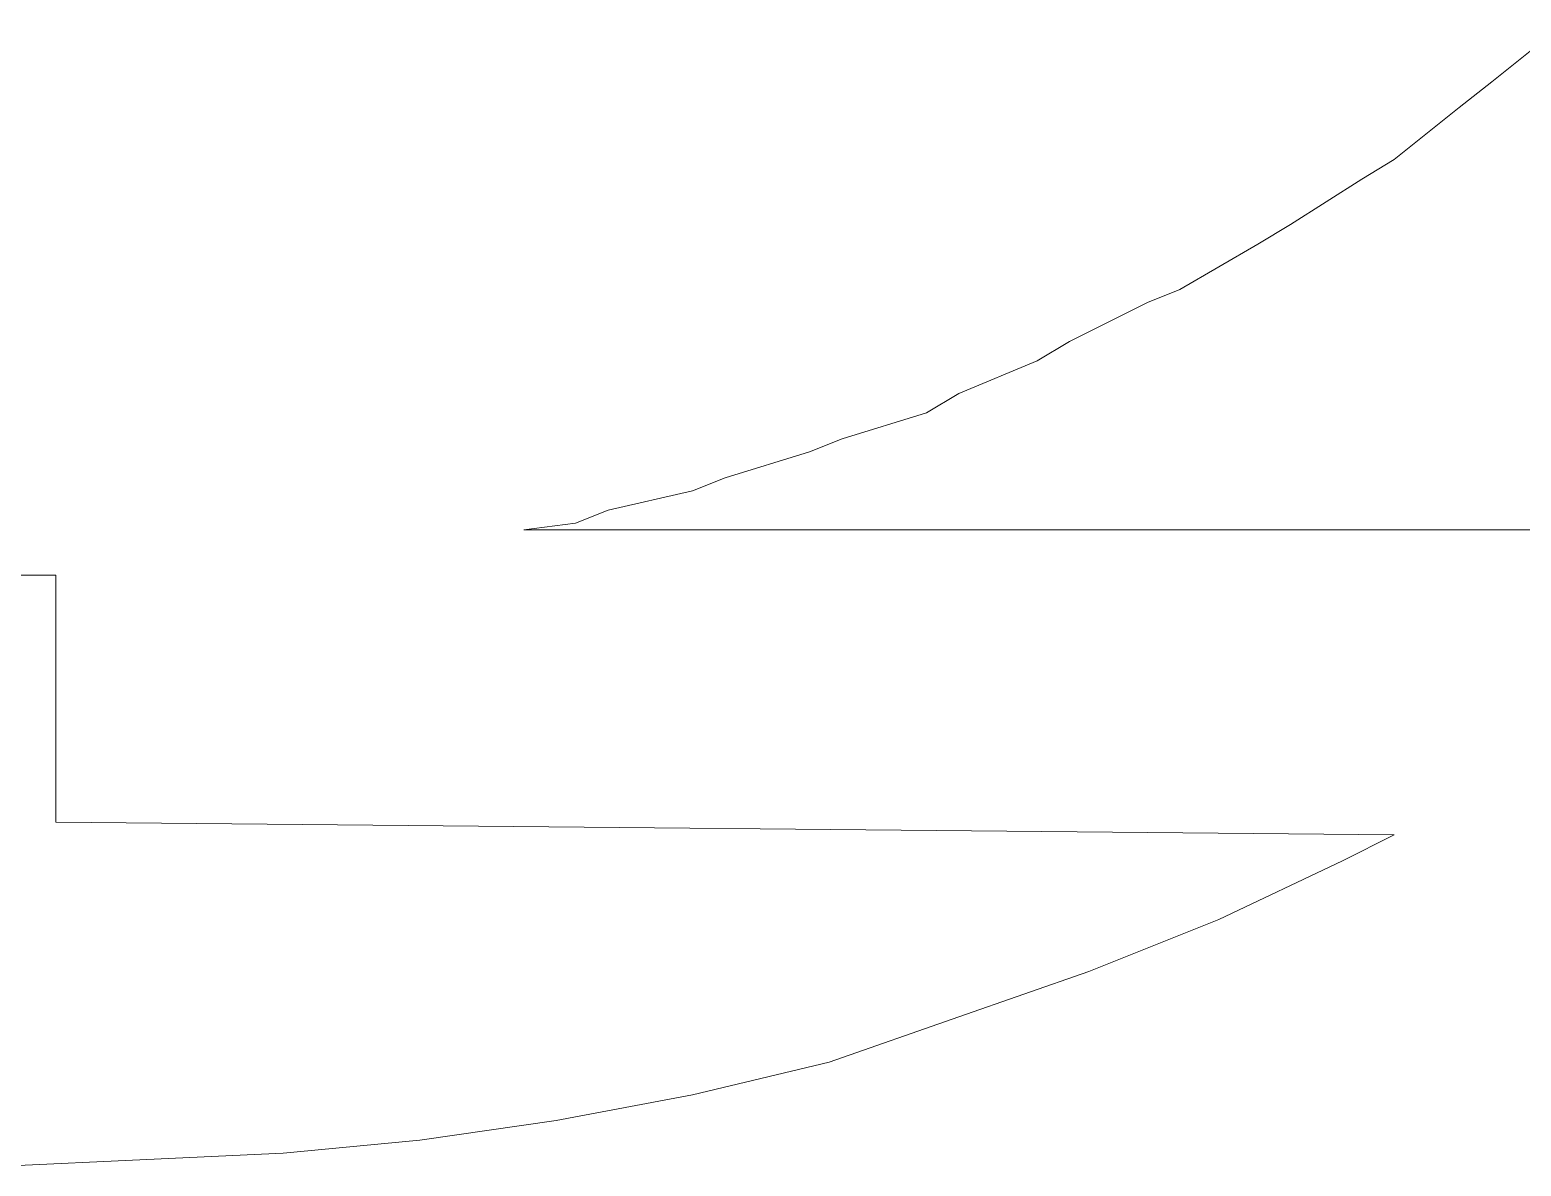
# Model space of a CAD drawing. Header units: centimetres. Extents: x -10.4 to 10.4, y -10.8 to 7.6.
# Drawn here: x 2.615 to 3.914, y -10.761 to -9.771 of the extents above; entities that cross this region are included whole.
import ezdxf
from ezdxf.lldxf.tags import DXFTag

# ---------------------------------------------------------------- set-up
doc = ezdxf.new("R2010")
doc.units = ezdxf.units.CM
doc.header["$MEASUREMENT"] = 0
doc.layers.add('layer 1', color=7, linetype='Continuous')
tags = doc.linetypes.add('New Line1125', pattern=[0.2, 0.1, -0.1]).pattern_tags.tags
tags[6:7] = [DXFTag(74, 4), DXFTag(75, 0), DXFTag(340, '0'), DXFTag(46, 1.0), DXFTag(50, 0.0), DXFTag(44, 0.0), DXFTag(45, 0.0)]
tags[4:5] = [DXFTag(74, 4), DXFTag(75, 0), DXFTag(340, '0'), DXFTag(46, 1.0), DXFTag(50, 0.0), DXFTag(44, 0.0), DXFTag(45, 0.0)]
tags = doc.linetypes.add('New Line1126', pattern=[0.2, 0.1, -0.1]).pattern_tags.tags
tags[6:7] = [DXFTag(74, 4), DXFTag(75, 0), DXFTag(340, '0'), DXFTag(46, 1.0), DXFTag(50, 0.0), DXFTag(44, 0.0), DXFTag(45, 0.0)]
tags[4:5] = [DXFTag(74, 4), DXFTag(75, 0), DXFTag(340, '0'), DXFTag(46, 1.0), DXFTag(50, 0.0), DXFTag(44, 0.0), DXFTag(45, 0.0)]
tags = doc.linetypes.add('New Line1127', pattern=[0.2, 0.1, -0.1]).pattern_tags.tags
tags[6:7] = [DXFTag(74, 4), DXFTag(75, 0), DXFTag(340, '0'), DXFTag(46, 1.0), DXFTag(50, 0.0), DXFTag(44, 0.0), DXFTag(45, 0.0)]
tags[4:5] = [DXFTag(74, 4), DXFTag(75, 0), DXFTag(340, '0'), DXFTag(46, 1.0), DXFTag(50, 0.0), DXFTag(44, 0.0), DXFTag(45, 0.0)]
tags = doc.linetypes.add('New Line1128', pattern=[0.2, 0.1, -0.1]).pattern_tags.tags
tags[6:7] = [DXFTag(74, 4), DXFTag(75, 0), DXFTag(340, '0'), DXFTag(46, 1.0), DXFTag(50, 0.0), DXFTag(44, 0.0), DXFTag(45, 0.0)]
tags[4:5] = [DXFTag(74, 4), DXFTag(75, 0), DXFTag(340, '0'), DXFTag(46, 1.0), DXFTag(50, 0.0), DXFTag(44, 0.0), DXFTag(45, 0.0)]
tags = doc.linetypes.add('New Line1129', pattern=[0.2, 0.1, -0.1]).pattern_tags.tags
tags[6:7] = [DXFTag(74, 4), DXFTag(75, 0), DXFTag(340, '0'), DXFTag(46, 1.0), DXFTag(50, 0.0), DXFTag(44, 0.0), DXFTag(45, 0.0)]
tags[4:5] = [DXFTag(74, 4), DXFTag(75, 0), DXFTag(340, '0'), DXFTag(46, 1.0), DXFTag(50, 0.0), DXFTag(44, 0.0), DXFTag(45, 0.0)]
tags = doc.linetypes.add('New Line1130', pattern=[0.2, 0.1, -0.1]).pattern_tags.tags
tags[6:7] = [DXFTag(74, 4), DXFTag(75, 0), DXFTag(340, '0'), DXFTag(46, 1.0), DXFTag(50, 0.0), DXFTag(44, 0.0), DXFTag(45, 0.0)]
tags[4:5] = [DXFTag(74, 4), DXFTag(75, 0), DXFTag(340, '0'), DXFTag(46, 1.0), DXFTag(50, 0.0), DXFTag(44, 0.0), DXFTag(45, 0.0)]
tags = doc.linetypes.add('New Line1131', pattern=[0.2, 0.1, -0.1]).pattern_tags.tags
tags[6:7] = [DXFTag(74, 4), DXFTag(75, 0), DXFTag(340, '0'), DXFTag(46, 1.0), DXFTag(50, 0.0), DXFTag(44, 0.0), DXFTag(45, 0.0)]
tags[4:5] = [DXFTag(74, 4), DXFTag(75, 0), DXFTag(340, '0'), DXFTag(46, 1.0), DXFTag(50, 0.0), DXFTag(44, 0.0), DXFTag(45, 0.0)]
tags = doc.linetypes.add('New Line1132', pattern=[0.2, 0.1, -0.1]).pattern_tags.tags
tags[6:7] = [DXFTag(74, 4), DXFTag(75, 0), DXFTag(340, '0'), DXFTag(46, 1.0), DXFTag(50, 0.0), DXFTag(44, 0.0), DXFTag(45, 0.0)]
tags[4:5] = [DXFTag(74, 4), DXFTag(75, 0), DXFTag(340, '0'), DXFTag(46, 1.0), DXFTag(50, 0.0), DXFTag(44, 0.0), DXFTag(45, 0.0)]
tags = doc.linetypes.add('New Line1133', pattern=[0.2, 0.1, -0.1]).pattern_tags.tags
tags[6:7] = [DXFTag(74, 4), DXFTag(75, 0), DXFTag(340, '0'), DXFTag(46, 1.0), DXFTag(50, 0.0), DXFTag(44, 0.0), DXFTag(45, 0.0)]
tags[4:5] = [DXFTag(74, 4), DXFTag(75, 0), DXFTag(340, '0'), DXFTag(46, 1.0), DXFTag(50, 0.0), DXFTag(44, 0.0), DXFTag(45, 0.0)]
tags = doc.linetypes.add('New Line1134', pattern=[0.2, 0.1, -0.1]).pattern_tags.tags
tags[6:7] = [DXFTag(74, 4), DXFTag(75, 0), DXFTag(340, '0'), DXFTag(46, 1.0), DXFTag(50, 0.0), DXFTag(44, 0.0), DXFTag(45, 0.0)]
tags[4:5] = [DXFTag(74, 4), DXFTag(75, 0), DXFTag(340, '0'), DXFTag(46, 1.0), DXFTag(50, 0.0), DXFTag(44, 0.0), DXFTag(45, 0.0)]
tags = doc.linetypes.add('New Line1135', pattern=[0.2, 0.1, -0.1]).pattern_tags.tags
tags[6:7] = [DXFTag(74, 4), DXFTag(75, 0), DXFTag(340, '0'), DXFTag(46, 1.0), DXFTag(50, 0.0), DXFTag(44, 0.0), DXFTag(45, 0.0)]
tags[4:5] = [DXFTag(74, 4), DXFTag(75, 0), DXFTag(340, '0'), DXFTag(46, 1.0), DXFTag(50, 0.0), DXFTag(44, 0.0), DXFTag(45, 0.0)]
tags = doc.linetypes.add('New Line1136', pattern=[0.2, 0.1, -0.1]).pattern_tags.tags
tags[6:7] = [DXFTag(74, 4), DXFTag(75, 0), DXFTag(340, '0'), DXFTag(46, 1.0), DXFTag(50, 0.0), DXFTag(44, 0.0), DXFTag(45, 0.0)]
tags[4:5] = [DXFTag(74, 4), DXFTag(75, 0), DXFTag(340, '0'), DXFTag(46, 1.0), DXFTag(50, 0.0), DXFTag(44, 0.0), DXFTag(45, 0.0)]
tags = doc.linetypes.add('New Line1137', pattern=[0.2, 0.1, -0.1]).pattern_tags.tags
tags[6:7] = [DXFTag(74, 4), DXFTag(75, 0), DXFTag(340, '0'), DXFTag(46, 1.0), DXFTag(50, 0.0), DXFTag(44, 0.0), DXFTag(45, 0.0)]
tags[4:5] = [DXFTag(74, 4), DXFTag(75, 0), DXFTag(340, '0'), DXFTag(46, 1.0), DXFTag(50, 0.0), DXFTag(44, 0.0), DXFTag(45, 0.0)]
tags = doc.linetypes.add('New Line1138', pattern=[0.2, 0.1, -0.1]).pattern_tags.tags
tags[6:7] = [DXFTag(74, 4), DXFTag(75, 0), DXFTag(340, '0'), DXFTag(46, 1.0), DXFTag(50, 0.0), DXFTag(44, 0.0), DXFTag(45, 0.0)]
tags[4:5] = [DXFTag(74, 4), DXFTag(75, 0), DXFTag(340, '0'), DXFTag(46, 1.0), DXFTag(50, 0.0), DXFTag(44, 0.0), DXFTag(45, 0.0)]
tags = doc.linetypes.add('New Line1139', pattern=[0.2, 0.1, -0.1]).pattern_tags.tags
tags[6:7] = [DXFTag(74, 4), DXFTag(75, 0), DXFTag(340, '0'), DXFTag(46, 1.0), DXFTag(50, 0.0), DXFTag(44, 0.0), DXFTag(45, 0.0)]
tags[4:5] = [DXFTag(74, 4), DXFTag(75, 0), DXFTag(340, '0'), DXFTag(46, 1.0), DXFTag(50, 0.0), DXFTag(44, 0.0), DXFTag(45, 0.0)]
tags = doc.linetypes.add('New Line1140', pattern=[0.2, 0.1, -0.1]).pattern_tags.tags
tags[6:7] = [DXFTag(74, 4), DXFTag(75, 0), DXFTag(340, '0'), DXFTag(46, 1.0), DXFTag(50, 0.0), DXFTag(44, 0.0), DXFTag(45, 0.0)]
tags[4:5] = [DXFTag(74, 4), DXFTag(75, 0), DXFTag(340, '0'), DXFTag(46, 1.0), DXFTag(50, 0.0), DXFTag(44, 0.0), DXFTag(45, 0.0)]
tags = doc.linetypes.add('New Line1141', pattern=[0.2, 0.1, -0.1]).pattern_tags.tags
tags[6:7] = [DXFTag(74, 4), DXFTag(75, 0), DXFTag(340, '0'), DXFTag(46, 1.0), DXFTag(50, 0.0), DXFTag(44, 0.0), DXFTag(45, 0.0)]
tags[4:5] = [DXFTag(74, 4), DXFTag(75, 0), DXFTag(340, '0'), DXFTag(46, 1.0), DXFTag(50, 0.0), DXFTag(44, 0.0), DXFTag(45, 0.0)]
tags = doc.linetypes.add('New Line1142', pattern=[0.2, 0.1, -0.1]).pattern_tags.tags
tags[6:7] = [DXFTag(74, 4), DXFTag(75, 0), DXFTag(340, '0'), DXFTag(46, 1.0), DXFTag(50, 0.0), DXFTag(44, 0.0), DXFTag(45, 0.0)]
tags[4:5] = [DXFTag(74, 4), DXFTag(75, 0), DXFTag(340, '0'), DXFTag(46, 1.0), DXFTag(50, 0.0), DXFTag(44, 0.0), DXFTag(45, 0.0)]
tags = doc.linetypes.add('New Line1143', pattern=[0.2, 0.1, -0.1]).pattern_tags.tags
tags[6:7] = [DXFTag(74, 4), DXFTag(75, 0), DXFTag(340, '0'), DXFTag(46, 1.0), DXFTag(50, 0.0), DXFTag(44, 0.0), DXFTag(45, 0.0)]
tags[4:5] = [DXFTag(74, 4), DXFTag(75, 0), DXFTag(340, '0'), DXFTag(46, 1.0), DXFTag(50, 0.0), DXFTag(44, 0.0), DXFTag(45, 0.0)]
tags = doc.linetypes.add('New Line1144', pattern=[0.2, 0.1, -0.1]).pattern_tags.tags
tags[6:7] = [DXFTag(74, 4), DXFTag(75, 0), DXFTag(340, '0'), DXFTag(46, 1.0), DXFTag(50, 0.0), DXFTag(44, 0.0), DXFTag(45, 0.0)]
tags[4:5] = [DXFTag(74, 4), DXFTag(75, 0), DXFTag(340, '0'), DXFTag(46, 1.0), DXFTag(50, 0.0), DXFTag(44, 0.0), DXFTag(45, 0.0)]
tags = doc.linetypes.add('New Line1163', pattern=[0.2, 0.1, -0.1]).pattern_tags.tags
tags[6:7] = [DXFTag(74, 4), DXFTag(75, 0), DXFTag(340, '0'), DXFTag(46, 1.0), DXFTag(50, 0.0), DXFTag(44, 0.0), DXFTag(45, 0.0)]
tags[4:5] = [DXFTag(74, 4), DXFTag(75, 0), DXFTag(340, '0'), DXFTag(46, 1.0), DXFTag(50, 0.0), DXFTag(44, 0.0), DXFTag(45, 0.0)]
tags = doc.linetypes.add('New Line1164', pattern=[0.2, 0.1, -0.1]).pattern_tags.tags
tags[6:7] = [DXFTag(74, 4), DXFTag(75, 0), DXFTag(340, '0'), DXFTag(46, 1.0), DXFTag(50, 0.0), DXFTag(44, 0.0), DXFTag(45, 0.0)]
tags[4:5] = [DXFTag(74, 4), DXFTag(75, 0), DXFTag(340, '0'), DXFTag(46, 1.0), DXFTag(50, 0.0), DXFTag(44, 0.0), DXFTag(45, 0.0)]
tags = doc.linetypes.add('New Line1165', pattern=[0.2, 0.1, -0.1]).pattern_tags.tags
tags[6:7] = [DXFTag(74, 4), DXFTag(75, 0), DXFTag(340, '0'), DXFTag(46, 1.0), DXFTag(50, 0.0), DXFTag(44, 0.0), DXFTag(45, 0.0)]
tags[4:5] = [DXFTag(74, 4), DXFTag(75, 0), DXFTag(340, '0'), DXFTag(46, 1.0), DXFTag(50, 0.0), DXFTag(44, 0.0), DXFTag(45, 0.0)]
tags = doc.linetypes.add('New Line1166', pattern=[0.2, 0.1, -0.1]).pattern_tags.tags
tags[6:7] = [DXFTag(74, 4), DXFTag(75, 0), DXFTag(340, '0'), DXFTag(46, 1.0), DXFTag(50, 0.0), DXFTag(44, 0.0), DXFTag(45, 0.0)]
tags[4:5] = [DXFTag(74, 4), DXFTag(75, 0), DXFTag(340, '0'), DXFTag(46, 1.0), DXFTag(50, 0.0), DXFTag(44, 0.0), DXFTag(45, 0.0)]
tags = doc.linetypes.add('New Line1167', pattern=[0.2, 0.1, -0.1]).pattern_tags.tags
tags[6:7] = [DXFTag(74, 4), DXFTag(75, 0), DXFTag(340, '0'), DXFTag(46, 1.0), DXFTag(50, 0.0), DXFTag(44, 0.0), DXFTag(45, 0.0)]
tags[4:5] = [DXFTag(74, 4), DXFTag(75, 0), DXFTag(340, '0'), DXFTag(46, 1.0), DXFTag(50, 0.0), DXFTag(44, 0.0), DXFTag(45, 0.0)]
tags = doc.linetypes.add('New Line1168', pattern=[0.2, 0.1, -0.1]).pattern_tags.tags
tags[6:7] = [DXFTag(74, 4), DXFTag(75, 0), DXFTag(340, '0'), DXFTag(46, 1.0), DXFTag(50, 0.0), DXFTag(44, 0.0), DXFTag(45, 0.0)]
tags[4:5] = [DXFTag(74, 4), DXFTag(75, 0), DXFTag(340, '0'), DXFTag(46, 1.0), DXFTag(50, 0.0), DXFTag(44, 0.0), DXFTag(45, 0.0)]
tags = doc.linetypes.add('New Line1169', pattern=[0.2, 0.1, -0.1]).pattern_tags.tags
tags[6:7] = [DXFTag(74, 4), DXFTag(75, 0), DXFTag(340, '0'), DXFTag(46, 1.0), DXFTag(50, 0.0), DXFTag(44, 0.0), DXFTag(45, 0.0)]
tags[4:5] = [DXFTag(74, 4), DXFTag(75, 0), DXFTag(340, '0'), DXFTag(46, 1.0), DXFTag(50, 0.0), DXFTag(44, 0.0), DXFTag(45, 0.0)]
tags = doc.linetypes.add('New Line1170', pattern=[0.2, 0.1, -0.1]).pattern_tags.tags
tags[6:7] = [DXFTag(74, 4), DXFTag(75, 0), DXFTag(340, '0'), DXFTag(46, 1.0), DXFTag(50, 0.0), DXFTag(44, 0.0), DXFTag(45, 0.0)]
tags[4:5] = [DXFTag(74, 4), DXFTag(75, 0), DXFTag(340, '0'), DXFTag(46, 1.0), DXFTag(50, 0.0), DXFTag(44, 0.0), DXFTag(45, 0.0)]
tags = doc.linetypes.add('New Line1171', pattern=[0.2, 0.1, -0.1]).pattern_tags.tags
tags[6:7] = [DXFTag(74, 4), DXFTag(75, 0), DXFTag(340, '0'), DXFTag(46, 1.0), DXFTag(50, 0.0), DXFTag(44, 0.0), DXFTag(45, 0.0)]
tags[4:5] = [DXFTag(74, 4), DXFTag(75, 0), DXFTag(340, '0'), DXFTag(46, 1.0), DXFTag(50, 0.0), DXFTag(44, 0.0), DXFTag(45, 0.0)]
tags = doc.linetypes.add('New Line1172', pattern=[0.2, 0.1, -0.1]).pattern_tags.tags
tags[6:7] = [DXFTag(74, 4), DXFTag(75, 0), DXFTag(340, '0'), DXFTag(46, 1.0), DXFTag(50, 0.0), DXFTag(44, 0.0), DXFTag(45, 0.0)]
tags[4:5] = [DXFTag(74, 4), DXFTag(75, 0), DXFTag(340, '0'), DXFTag(46, 1.0), DXFTag(50, 0.0), DXFTag(44, 0.0), DXFTag(45, 0.0)]
tags = doc.linetypes.add('New Line1173', pattern=[0.2, 0.1, -0.1]).pattern_tags.tags
tags[6:7] = [DXFTag(74, 4), DXFTag(75, 0), DXFTag(340, '0'), DXFTag(46, 1.0), DXFTag(50, 0.0), DXFTag(44, 0.0), DXFTag(45, 0.0)]
tags[4:5] = [DXFTag(74, 4), DXFTag(75, 0), DXFTag(340, '0'), DXFTag(46, 1.0), DXFTag(50, 0.0), DXFTag(44, 0.0), DXFTag(45, 0.0)]
tags = doc.linetypes.add('New Line1174', pattern=[0.2, 0.1, -0.1]).pattern_tags.tags
tags[6:7] = [DXFTag(74, 4), DXFTag(75, 0), DXFTag(340, '0'), DXFTag(46, 1.0), DXFTag(50, 0.0), DXFTag(44, 0.0), DXFTag(45, 0.0)]
tags[4:5] = [DXFTag(74, 4), DXFTag(75, 0), DXFTag(340, '0'), DXFTag(46, 1.0), DXFTag(50, 0.0), DXFTag(44, 0.0), DXFTag(45, 0.0)]
tags = doc.linetypes.add('New Line1175', pattern=[0.2, 0.1, -0.1]).pattern_tags.tags
tags[6:7] = [DXFTag(74, 4), DXFTag(75, 0), DXFTag(340, '0'), DXFTag(46, 1.0), DXFTag(50, 0.0), DXFTag(44, 0.0), DXFTag(45, 0.0)]
tags[4:5] = [DXFTag(74, 4), DXFTag(75, 0), DXFTag(340, '0'), DXFTag(46, 1.0), DXFTag(50, 0.0), DXFTag(44, 0.0), DXFTag(45, 0.0)]
tags = doc.linetypes.add('New Line1176', pattern=[0.2, 0.1, -0.1]).pattern_tags.tags
tags[6:7] = [DXFTag(74, 4), DXFTag(75, 0), DXFTag(340, '0'), DXFTag(46, 1.0), DXFTag(50, 0.0), DXFTag(44, 0.0), DXFTag(45, 0.0)]
tags[4:5] = [DXFTag(74, 4), DXFTag(75, 0), DXFTag(340, '0'), DXFTag(46, 1.0), DXFTag(50, 0.0), DXFTag(44, 0.0), DXFTag(45, 0.0)]

msp = doc.modelspace()

# ---------------------------------------------------------------- linework, layer by layer
at = {"layer": 'layer 1', "color": 5, "linetype": 'New Line1125', "lineweight": 9}
msp.add_open_spline([(3.94446, -9.77051), (3.94446, -9.77051), (3.88788, -9.81572), (3.88788, -9.81572)], degree=3, dxfattribs=at)
at = {"layer": 'layer 1', "color": 5, "linetype": 'New Line1126', "lineweight": 9}
msp.add_open_spline([(3.88788, -9.81572), (3.88788, -9.81572), (3.85959, -9.83832), (3.85959, -9.83832)], degree=3, dxfattribs=at)
at = {"layer": 'layer 1', "color": 5, "linetype": 'New Line1127', "lineweight": 9}
msp.add_open_spline([(3.85959, -9.83832), (3.85959, -9.83832), (3.803, -9.88353), (3.803, -9.88353)], degree=3, dxfattribs=at)
at = {"layer": 'layer 1', "color": 5, "linetype": 'New Line1128', "lineweight": 9}
msp.add_open_spline([(3.803, -9.88353), (3.803, -9.88353), (3.77471, -9.9006), (3.77471, -9.9006)], degree=3, dxfattribs=at)
at = {"layer": 'layer 1', "color": 5, "linetype": 'New Line1129', "lineweight": 9}
msp.add_open_spline([(3.77471, -9.9006), (3.77471, -9.9006), (3.71258, -9.94012), (3.71258, -9.94012)], degree=3, dxfattribs=at)
at = {"layer": 'layer 1', "color": 5, "linetype": 'New Line1130', "lineweight": 9}
msp.add_open_spline([(3.71258, -9.94012), (3.71258, -9.94012), (3.68429, -9.95718), (3.68429, -9.95718)], degree=3, dxfattribs=at)
at = {"layer": 'layer 1', "color": 5, "linetype": 'New Line1131', "lineweight": 9}
msp.add_open_spline([(3.68429, -9.95718), (3.68429, -9.95718), (3.61633, -9.9967), (3.61633, -9.9967)], degree=3, dxfattribs=at)
at = {"layer": 'layer 1', "color": 5, "linetype": 'New Line1132', "lineweight": 9}
msp.add_open_spline([(3.61633, -9.9967), (3.61633, -9.9967), (3.58803, -10.00807), (3.58803, -10.00807)], degree=3, dxfattribs=at)
at = {"layer": 'layer 1', "color": 5, "linetype": 'New Line1133', "lineweight": 9}
msp.add_open_spline([(3.58803, -10.00807), (3.58803, -10.00807), (3.52022, -10.04206), (3.52022, -10.04206)], degree=3, dxfattribs=at)
at = {"layer": 'layer 1', "color": 5, "linetype": 'New Line1134', "lineweight": 9}
msp.add_open_spline([(3.52022, -10.04206), (3.52022, -10.04206), (3.49193, -10.05898), (3.49193, -10.05898)], degree=3, dxfattribs=at)
at = {"layer": 'layer 1', "color": 5, "linetype": 'New Line1135', "lineweight": 9}
msp.add_open_spline([(3.49193, -10.05898), (3.49193, -10.05898), (3.42397, -10.08727), (3.42397, -10.08727)], degree=3, dxfattribs=at)
at = {"layer": 'layer 1', "color": 5, "linetype": 'New Line1136', "lineweight": 9}
msp.add_open_spline([(3.42397, -10.08727), (3.42397, -10.08727), (3.39567, -10.10433), (3.39567, -10.10433)], degree=3, dxfattribs=at)
at = {"layer": 'layer 1', "color": 5, "linetype": 'New Line1137', "lineweight": 9}
msp.add_open_spline([(3.39567, -10.10433), (3.39567, -10.10433), (3.32217, -10.12694), (3.32217, -10.12694)], degree=3, dxfattribs=at)
at = {"layer": 'layer 1', "color": 5, "linetype": 'New Line1138', "lineweight": 9}
msp.add_open_spline([(3.32217, -10.12694), (3.32217, -10.12694), (3.29388, -10.13816), (3.29388, -10.13816)], degree=3, dxfattribs=at)
at = {"layer": 'layer 1', "color": 5, "linetype": 'New Line1139', "lineweight": 9}
msp.add_open_spline([(3.29388, -10.13816), (3.29388, -10.13816), (3.22022, -10.16077), (3.22022, -10.16077)], degree=3, dxfattribs=at)
at = {"layer": 'layer 1', "color": 5, "linetype": 'New Line1140', "lineweight": 9}
msp.add_open_spline([(3.22022, -10.16077), (3.22022, -10.16077), (3.19194, -10.17215), (3.19194, -10.17215)], degree=3, dxfattribs=at)
at = {"layer": 'layer 1', "color": 5, "linetype": 'New Line1141', "lineweight": 9}
msp.add_open_spline([(3.19194, -10.17215), (3.19194, -10.17215), (3.11843, -10.18907), (3.11843, -10.18907)], degree=3, dxfattribs=at)
at = {"layer": 'layer 1', "color": 5, "linetype": 'New Line1142', "lineweight": 9}
msp.add_open_spline([(3.11843, -10.18907), (3.11843, -10.18907), (3.09014, -10.20045), (3.09014, -10.20045)], degree=3, dxfattribs=at)
at = {"layer": 'layer 1', "color": 5, "linetype": 'New Line1143', "lineweight": 9}
msp.add_open_spline([(3.09014, -10.20045), (3.09014, -10.20045), (3.04493, -10.20613), (3.04493, -10.20613)], degree=3, dxfattribs=at)
at = {"layer": 'layer 1', "color": 5, "linetype": 'New Line1144', "lineweight": 9}
msp.add_open_spline([(3.04493, -10.20613), (3.04493, -10.20613), (4.21602, -10.20613), (4.21602, -10.20613)], degree=3, dxfattribs=at)
at = {"layer": 'layer 1', "color": 5, "linetype": 'New Line1176', "lineweight": 9}
msp.add_open_spline([(2.63746, -10.24565), (2.63746, -10.24565), (2.58655, -10.24565), (2.58655, -10.24565)], degree=3, dxfattribs=at)
at = {"layer": 'layer 1', "color": 5, "linetype": 'New Line1175', "lineweight": 9}
msp.add_open_spline([(2.63746, -10.46076), (2.63746, -10.46076), (2.63746, -10.24565), (2.63746, -10.24565)], degree=3, dxfattribs=at)
at = {"layer": 'layer 1', "color": 5, "linetype": 'New Line1174', "lineweight": 9}
msp.add_open_spline([(3.803, -10.472), (3.803, -10.472), (2.63746, -10.46076), (2.63746, -10.46076)], degree=3, dxfattribs=at)
at = {"layer": 'layer 1', "color": 5, "linetype": 'New Line1173', "lineweight": 9}
msp.add_open_spline([(3.75779, -10.49459), (3.75779, -10.49459), (3.803, -10.472), (3.803, -10.472)], degree=3, dxfattribs=at)
at = {"layer": 'layer 1', "color": 5, "linetype": 'New Line1172', "lineweight": 9}
msp.add_open_spline([(3.65031, -10.54564), (3.65031, -10.54564), (3.75779, -10.49459), (3.75779, -10.49459)], degree=3, dxfattribs=at)
at = {"layer": 'layer 1', "color": 5, "linetype": 'New Line1171', "lineweight": 9}
msp.add_open_spline([(3.53714, -10.59085), (3.53714, -10.59085), (3.65031, -10.54564), (3.65031, -10.54564)], degree=3, dxfattribs=at)
at = {"layer": 'layer 1', "color": 5, "linetype": 'New Line1170', "lineweight": 9}
msp.add_open_spline([(3.42397, -10.63052), (3.42397, -10.63052), (3.53714, -10.59085), (3.53714, -10.59085)], degree=3, dxfattribs=at)
at = {"layer": 'layer 1', "color": 5, "linetype": 'New Line1169', "lineweight": 9}
msp.add_open_spline([(3.31079, -10.67004), (3.31079, -10.67004), (3.42397, -10.63052), (3.42397, -10.63052)], degree=3, dxfattribs=at)
at = {"layer": 'layer 1', "color": 5, "linetype": 'New Line1168', "lineweight": 9}
msp.add_open_spline([(3.19194, -10.69834), (3.19194, -10.69834), (3.31079, -10.67004), (3.31079, -10.67004)], degree=3, dxfattribs=at)
at = {"layer": 'layer 1', "color": 5, "linetype": 'New Line1167', "lineweight": 9}
msp.add_open_spline([(3.07322, -10.72094), (3.07322, -10.72094), (3.19194, -10.69834), (3.19194, -10.69834)], degree=3, dxfattribs=at)
at = {"layer": 'layer 1', "color": 5, "linetype": 'New Line1166', "lineweight": 9}
msp.add_open_spline([(2.95436, -10.738), (2.95436, -10.738), (3.07322, -10.72094), (3.07322, -10.72094)], degree=3, dxfattribs=at)
at = {"layer": 'layer 1', "color": 5, "linetype": 'New Line1165', "lineweight": 9}
msp.add_open_spline([(2.8355, -10.74923), (2.8355, -10.74923), (2.95436, -10.738), (2.95436, -10.738)], degree=3, dxfattribs=at)
at = {"layer": 'layer 1', "color": 5, "linetype": 'New Line1164', "lineweight": 9}
msp.add_open_spline([(2.71679, -10.75492), (2.71679, -10.75492), (2.8355, -10.74923), (2.8355, -10.74923)], degree=3, dxfattribs=at)
at = {"layer": 'layer 1', "color": 5, "linetype": 'New Line1163', "lineweight": 9}
msp.add_open_spline([(2.59224, -10.76061), (2.59224, -10.76061), (2.71679, -10.75492), (2.71679, -10.75492)], degree=3, dxfattribs=at)

doc.saveas('drawing.dxf')
